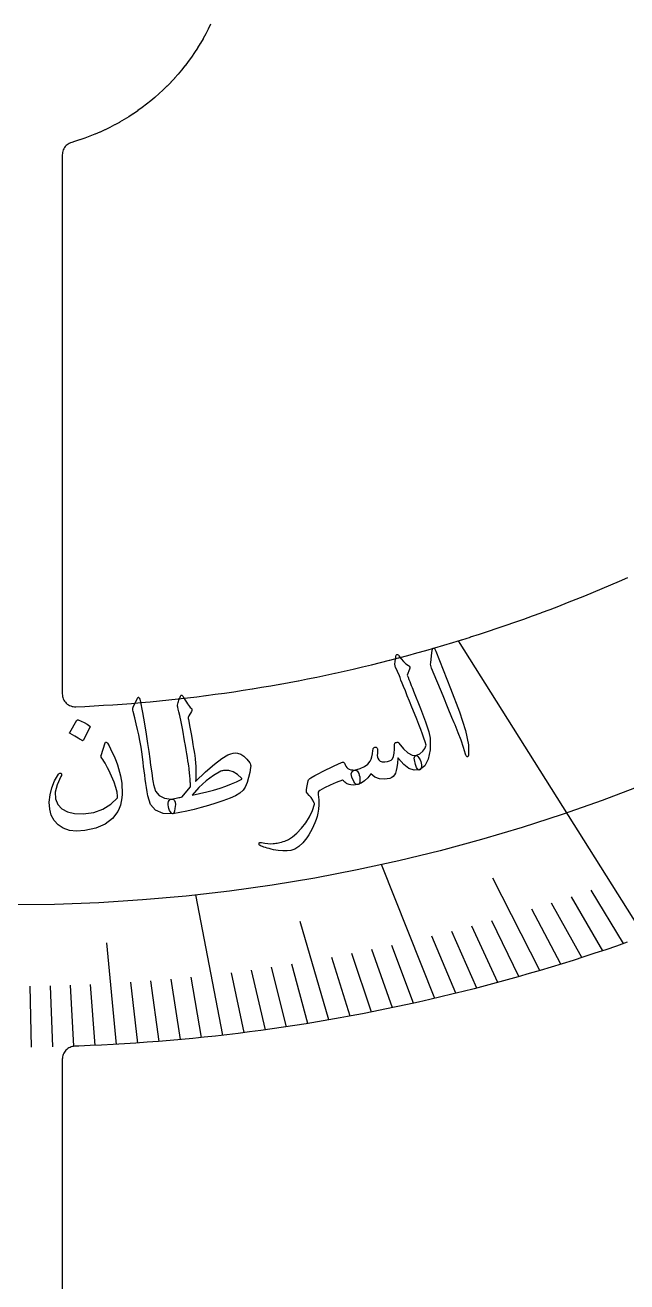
# Model space of a CAD drawing. Header units: millimetres. Extents: x -50 to 50, y -50 to 50.
# Drawn here: x 0.29 to 11.8, y -25.89 to -1.83 of the extents above; entities that cross this region are included whole.
import ezdxf

# ---------------------------------------------------------------- set-up
doc = ezdxf.new("R2010")
doc.units = ezdxf.units.MM
for name, color, linetype in [('CUT_INNER', 6, 'Continuous'), ('ENGRAVE', 7, 'Continuous'), ('ENGRAVE_FINE', 8, 'Continuous'), ('TEXT', 5, 'Continuous')]:
    doc.layers.add(name, color=color, linetype=linetype)

msp = doc.modelspace()

# ---------------------------------------------------------------- linework, layer by layer
at = {"layer": 'CUT_INNER'}
for points in [[(3.8374, -1.8167), (3.7931, -1.9076), (3.7917, -1.9103), (3.7451, -2.0001), (3.7437, -2.0028), (3.6949, -2.0914), (3.6934, -2.094), (3.6425, -2.1814), (3.6409, -2.1841), (3.5878, -2.2702), (3.5862, -2.2728), (3.531, -2.3575), (3.5293, -2.3601), (3.4721, -2.4435), (3.4704, -2.446), (3.4111, -2.5279), (3.4093, -2.5304), (3.3481, -2.6109), (3.3462, -2.6133), (3.283, -2.6923), (3.281, -2.6946), (3.2159, -2.772), (3.2139, -2.7744), (3.1469, -2.8501), (3.1448, -2.8524), (3.076, -2.9265), (3.0739, -2.9287), (3.0033, -3.0011), (3.0011, -3.0033), (2.9287, -3.0739), (2.9265, -3.076), (2.8524, -3.1448), (2.8501, -3.1469), (2.7744, -3.2139), (2.772, -3.2159), (2.6946, -3.281), (2.6923, -3.283), (2.6133, -3.3462), (2.6109, -3.3481), (2.5304, -3.4093), (2.5279, -3.4111), (2.446, -3.4704), (2.4435, -3.4721), (2.3601, -3.5293), (2.3575, -3.531), (2.2728, -3.5862), (2.2702, -3.5878), (2.1841, -3.6409), (2.1814, -3.6425), (2.094, -3.6934), (2.0914, -3.6949), (2.0028, -3.7437), (2.0001, -3.7451), (1.9103, -3.7917), (1.9076, -3.7931), (1.8167, -3.8374), (1.8139, -3.8388), (1.7219, -3.8809), (1.7191, -3.8821), (1.6262, -3.922), (1.6234, -3.9231), (1.5294, -3.9607), (1.5266, -3.9618), (1.4318, -3.997), (1.4289, -3.9981), (1.3333, -4.031), (1.3304, -4.0319), (1.2339, -4.0625), (1.231, -4.0634), (1.1794, -4.0783), (1.156, -4.0864), (1.1334, -4.0967), (1.1121, -4.1093), (1.092, -4.1238), (1.0736, -4.1403), (1.0568, -4.1586), (1.0419, -4.1784), (1.0291, -4.1995), (1.0184, -4.2219), (1.01, -4.2452), (1.0039, -4.2692), (1.0002, -4.2937), (0.999, -4.3184), (0.999, -14.6324), (1.0003, -14.6577), (1.0041, -14.6826), (1.0104, -14.7071), (1.0191, -14.7308), (1.0302, -14.7535), (1.0436, -14.7749), (1.059, -14.7949), (1.0763, -14.8132), (1.0955, -14.8297), (1.1161, -14.8442), (1.1382, -14.8565), (1.1614, -14.8666), (1.1854, -14.8742), (1.2101, -14.8794), (1.2352, -14.8821), (1.2605, -14.8822), (1.4312, -14.8743), (1.4327, -14.8742), (1.61, -14.865), (1.6115, -14.8649), (1.7888, -14.8546), (1.7903, -14.8545), (1.9674, -14.843), (1.969, -14.8429), (2.1461, -14.8304), (2.1476, -14.8303), (2.3246, -14.8167), (2.3261, -14.8166), (2.5031, -14.8019), (2.5046, -14.8018), (2.6814, -14.786), (2.6829, -14.7858), (2.8597, -14.769), (2.8612, -14.7688), (3.0378, -14.7509), (3.0393, -14.7507), (3.2158, -14.7317), (3.2174, -14.7315), (3.3938, -14.7114), (3.3953, -14.7113), (3.5715, -14.6901), (3.5731, -14.6899), (3.7492, -14.6676), (3.7507, -14.6674), (3.9267, -14.6441), (3.9282, -14.6438), (4.1041, -14.6194), (4.1056, -14.6192), (4.2813, -14.5937), (4.2828, -14.5935), (4.4583, -14.5669), (4.4598, -14.5666), (4.6352, -14.539), (4.6367, -14.5387), (4.8119, -14.51), (4.8134, -14.5097), (4.9884, -14.4799), (4.9899, -14.4797), (5.1648, -14.4488), (5.1663, -14.4485), (5.3409, -14.4165), (5.3424, -14.4163), (5.5168, -14.3832), (5.5183, -14.3829), (5.6926, -14.3488), (5.6941, -14.3485), (5.8681, -14.3134), (5.8696, -14.3131), (6.0434, -14.2768), (6.0449, -14.2765), (6.2184, -14.2392), (6.2199, -14.2389), (6.3933, -14.2005), (6.3948, -14.2002), (6.5679, -14.1608), (6.5694, -14.1604), (6.7422, -14.1199), (6.7437, -14.1196), (6.9163, -14.078), (6.9178, -14.0777), (7.0901, -14.035), (7.0916, -14.0347), (7.2637, -13.991), (7.2652, -13.9906), (7.437, -13.9459), (7.4385, -13.9455), (7.61, -13.8997), (7.6115, -13.8993), (7.7827, -13.8525), (7.7842, -13.8521), (7.9552, -13.8042), (7.9566, -13.8038), (8.1273, -13.7549), (8.1288, -13.7545), (8.2991, -13.7045), (8.3006, -13.7041), (8.4706, -13.6531), (8.4721, -13.6526), (8.6418, -13.6006), (8.6433, -13.6001), (8.8127, -13.547), (8.8142, -13.5465), (8.9832, -13.4924), (8.9847, -13.4919), (9.1534, -13.4368), (9.1549, -13.4363), (9.3233, -13.3801), (9.3247, -13.3796), (9.4928, -13.3223), (9.4942, -13.3218), (9.6619, -13.2636), (9.6634, -13.2631), (9.8307, -13.2038), (9.8322, -13.2033), (9.9991, -13.1429), (10.0006, -13.1424), (10.1672, -13.0811), (10.1686, -13.0805), (10.3348, -13.0182), (10.3363, -13.0176), (10.5021, -12.9542), (10.5035, -12.9537), (10.669, -12.8893), (10.6704, -12.8887), (10.8354, -12.8233), (10.8368, -12.8227), (11.0015, -12.7563), (11.0029, -12.7557), (11.1671, -12.6883), (11.1685, -12.6877), (11.3324, -12.6193), (11.3338, -12.6187), (11.4972, -12.5492), (11.4986, -12.5486), (11.6615, -12.4782), (11.6629, -12.4776), (11.8254, -12.4061)], [(11.8134, -19.3903), (11.6066, -19.4622), (11.3994, -19.5327), (11.1918, -19.602), (10.9837, -19.6701), (10.7752, -19.7368), (10.5663, -19.8023), (10.3571, -19.8665), (10.1474, -19.9294), (9.9373, -19.991), (9.7269, -20.0514), (9.5161, -20.1104), (9.3049, -20.1681), (9.0934, -20.2246), (8.8816, -20.2797), (8.6694, -20.3336), (8.4569, -20.3861), (8.2441, -20.4374), (8.0309, -20.4873), (7.8175, -20.5359), (7.6038, -20.5832), (7.3897, -20.6292), (7.1754, -20.6739), (6.9609, -20.7173), (6.7461, -20.7593), (6.531, -20.8001), (6.3156, -20.8395), (6.1001, -20.8776), (5.8843, -20.9143), (5.6682, -20.9498), (5.452, -20.9839), (5.2356, -21.0167), (5.0189, -21.0481), (4.8021, -21.0783), (4.5851, -21.1071), (4.3679, -21.1345), (4.1506, -21.1607), (3.9331, -21.1855), (3.7154, -21.2089), (3.4977, -21.2311), (3.2797, -21.2519), (3.0617, -21.2713), (2.8435, -21.2894), (2.6253, -21.3062), (2.4069, -21.3217), (2.1885, -21.3358), (1.9699, -21.3485), (1.7513, -21.3599), (1.5326, -21.37), (1.3139, -21.3787), (1.2405, -21.3812), (1.2166, -21.3832), (1.193, -21.3874), (1.1699, -21.3939), (1.1475, -21.4026), (1.1261, -21.4134), (1.1057, -21.4262), (1.0868, -21.4409), (1.0693, -21.4573), (1.0534, -21.4754), (1.0394, -21.4948), (1.0273, -21.5156), (1.0172, -21.5374), (1.0093, -21.56), (1.0036, -21.5833), (1.0002, -21.6071), (0.999, -21.6311), (0.999, -31.4152)]]:
    msp.add_lwpolyline(points, dxfattribs=at)
at = {"layer": 'ENGRAVE'}
for points in [[(12.1415, -19.2734), (8.5799, -13.6197)], [(8.1274, -20.4649), (7.1087, -17.8997)], [(4.073, -21.1697), (3.5561, -18.4832)]]:
    msp.add_lwpolyline(points, dxfattribs=at)
msp.add_circle((0, 14.2735), 32.9492, dxfattribs=at)
at = {"layer": 'ENGRAVE_FINE'}
for points in [[(10.1411, -19.9313), (9.2419, -18.164)], [(11.3432, -19.5516), (10.744, -18.5189)], [(11.7427, -19.415), (11.1239, -18.392)], [(10.5424, -19.8097), (9.9829, -18.7585)], [(10.9431, -19.6832), (10.3637, -18.6411)], [(6.1037, -20.8769), (5.5534, -18.9946)], [(9.7393, -20.0478), (9.2203, -18.9795)], [(8.9343, -20.2662), (8.4563, -19.1819)], [(9.337, -20.1595), (8.8385, -19.083)], [(2.0376, -21.3447), (1.8523, -19.404)], [(7.7234, -20.5569), (7.308, -19.4514)], [(8.531, -20.3679), (8.0738, -19.2763)], [(6.5091, -20.8041), (6.1575, -19.6803)], [(6.9142, -20.7265), (6.5412, -19.6085)], [(7.319, -20.6441), (6.9247, -19.5322)], [(4.886, -21.0668), (4.6208, -19.9233)], [(5.2921, -21.0082), (5.0052, -19.8692)], [(5.6981, -20.945), (5.3895, -19.8106)], [(1.6302, -21.3657), (1.5412, -20.1997)], [(2.4449, -21.3191), (2.3116, -20.1566)], [(2.8521, -21.2888), (2.6967, -20.1286)], [(3.2592, -21.2538), (3.0817, -20.0962)], [(3.6662, -21.2141), (3.4667, -20.0595)], [(4.4796, -21.1206), (4.2362, -19.9731)], [(0.4076, -21.4006), (0.3853, -20.232)], [(0.8152, -21.3936), (0.7707, -20.2255)], [(1.2227, -21.382), (1.156, -20.2147)]]:
    msp.add_lwpolyline(points, dxfattribs=at)
at = {"layer": 'TEXT'}
for points in [[(7.3652, -14.0697), (7.3718, -14.015), (7.3767, -13.9717), (7.3799, -13.9398), (7.3815, -13.9193), (7.3834, -13.9061), (7.3876, -13.8958), (7.3942, -13.8886), (7.4031, -13.8844), (7.4142, -13.8836), (7.4245, -13.8869), (7.434, -13.8946), (7.4427, -13.9065), (7.4839, -13.9653), (7.5282, -14.0163), (7.5755, -14.0596), (7.6259, -14.095), (7.6405, -14.1068), (7.6481, -14.1224), (7.6485, -14.1421), (7.6418, -14.1656), (7.6029, -14.2768), (7.6185, -14.3178), (7.6339, -14.358), (7.6492, -14.3974), (7.6642, -14.4361), (7.679, -14.474), (7.6937, -14.5111), (7.7081, -14.5475), (7.7224, -14.5832), (7.8547, -14.9128), (7.9518, -15.1722), (8.0128, -15.3616), (8.0376, -15.481), (8.0374, -15.7098), (8.0039, -15.8877), (7.937, -16.0143), (7.8372, -16.0896), (7.8341, -16.0904), (7.831, -16.0912), (7.8279, -16.092), (7.8248, -16.0928), (7.802, -16.0804), (7.7801, -16.0443), (7.7592, -15.9844), (7.7392, -15.9007), (7.7341, -15.8692), (7.737, -15.8445), (7.7478, -15.8267), (7.7665, -15.8158), (7.8404, -15.7802), (7.8979, -15.7353), (7.9389, -15.6812), (7.9634, -15.618), (7.9439, -15.5551), (7.92, -15.4841), (7.8917, -15.4048), (7.859, -15.3174), (7.8223, -15.2221), (7.7819, -15.1192), (7.7378, -15.0088), (7.69, -14.8909), (7.6441, -14.7746), (7.6026, -14.6702), (7.5655, -14.5776), (7.5327, -14.4969), (7.5047, -14.4279), (7.4817, -14.3706), (7.4637, -14.3249), (7.4508, -14.2909), (7.3766, -14.1252), (7.3712, -14.1083), (7.3675, -14.0935), (7.3655, -14.0806), (7.3652, -14.0697)], [(8.0718, -13.8439), (8.0832, -13.7802), (8.0995, -13.7542), (8.1209, -13.766), (8.1475, -13.8156), (8.4297, -14.5352), (8.6032, -14.9766), (8.719, -15.336), (8.7757, -15.6137), (8.7726, -15.8098), (8.7667, -15.8274), (8.76, -15.838), (8.7524, -15.8414), (8.7441, -15.8377), (8.7361, -15.8304), (8.7289, -15.82), (8.7225, -15.8065), (8.7169, -15.79), (8.679, -15.6593), (8.6327, -15.5224), (8.5782, -15.3794), (8.5154, -15.2301), (8.4998, -15.1908), (8.4565, -15.0852), (8.3858, -14.9131), (8.2878, -14.6743), (8.0675, -14.1458), (8.0577, -14.1171), (8.0516, -14.0899), (8.0489, -14.0641), (8.0498, -14.0397)], [(3.2624, -14.677), (3.2685, -14.6682), (3.2742, -14.6622), (3.2794, -14.659), (3.2842, -14.6587), (3.2903, -14.6608), (3.2962, -14.6652), (3.302, -14.6721), (3.3078, -14.6813), (3.3314, -14.7213), (3.3537, -14.7583), (3.3748, -14.7922), (3.3947, -14.8231), (3.4135, -14.8506), (3.4312, -14.8742), (3.448, -14.894), (3.4637, -14.9099), (3.4755, -14.9231), (3.4807, -14.9379), (3.4792, -14.9543), (3.4712, -14.9723), (3.4205, -15.0573), (3.4144, -15.0717), (3.4111, -15.0877), (3.4107, -15.1053), (3.4132, -15.1246), (3.4401, -15.2708), (3.4635, -15.3995), (3.4834, -15.5109), (3.4998, -15.6048), (3.5129, -15.6816), (3.5228, -15.7413), (3.5296, -15.784), (3.5332, -15.8097), (3.5414, -15.8859), (3.5479, -15.9583), (3.5525, -16.0269), (3.5553, -16.0918), (3.5565, -16.153), (3.5562, -16.2104), (3.5544, -16.2639), (3.5512, -16.3137), (3.7433, -16.1262), (3.9097, -15.9785), (4.0514, -15.8711), (4.1693, -15.8043), (4.2229, -15.7833), (4.2718, -15.7709), (4.316, -15.7669), (4.3556, -15.7715), (4.4137, -15.792), (4.4715, -15.8291), (4.5293, -15.8829), (4.587, -15.9532), (4.5969, -15.9706), (4.6031, -15.9913), (4.6053, -16.0154), (4.6038, -16.0428), (4.5874, -16.143), (4.5643, -16.2394), (4.5345, -16.332), (4.4978, -16.4208), (4.458, -16.4802), (4.3973, -16.5353), (4.3158, -16.5861), (4.2134, -16.6324), (4.0743, -16.6828), (3.9356, -16.7295), (3.7971, -16.7726), (3.6589, -16.812), (3.5213, -16.8476), (3.3845, -16.8791), (3.2486, -16.9065), (3.1135, -16.9298), (3.0977, -16.927), (3.0823, -16.9155), (3.0673, -16.8953), (3.0526, -16.8664), (3.0387, -16.8304), (3.0296, -16.7952), (3.0254, -16.7607), (3.0261, -16.7269), (3.0322, -16.6969), (3.0441, -16.6738), (3.0618, -16.6577), (3.0854, -16.6484), (3.1175, -16.6434), (3.1478, -16.6382), (3.1762, -16.6327), (3.2028, -16.627), (3.2277, -16.6215), (3.2508, -16.6165), (3.2721, -16.6121), (3.2917, -16.6082), (3.4493, -16.4203), (3.45, -16.4128), (3.4505, -16.4031), (3.4508, -16.3913), (3.4508, -16.3774), (3.4506, -16.3613), (3.4501, -16.3431), (3.4494, -16.3227), (3.4484, -16.3002), (3.4471, -16.2758), (3.4451, -16.2496), (3.4426, -16.2217), (3.4394, -16.1921), (3.4359, -16.161), (3.4322, -16.1285), (3.4284, -16.0947), (3.4244, -16.0594), (3.4195, -16.0197), (3.413, -15.9722), (3.4048, -15.917), (3.395, -15.8541), (3.3836, -15.7838), (3.3706, -15.7066), (3.3562, -15.6225), (3.3402, -15.5314), (3.3043, -15.3293), (3.2745, -15.1696), (3.2507, -15.0523), (3.2327, -14.9775), (3.2197, -14.9295), (3.2106, -14.893), (3.2054, -14.8679), (3.2041, -14.8542), (3.2102, -14.8274), (3.2167, -14.8022), (3.2236, -14.7785), (3.2308, -14.7564), (3.2383, -14.7354), (3.2461, -14.7152), (3.2541, -14.6957), (3.2624, -14.677)], [(2.4392, -14.7201), (2.4442, -14.7102), (2.449, -14.7035), (2.4537, -14.6999), (2.4584, -14.6995), (2.4657, -14.7031), (2.4731, -14.7149), (2.4804, -14.7349), (2.4877, -14.7633), (2.5324, -14.995), (2.5714, -15.2094), (2.6046, -15.4066), (2.6319, -15.5865), (2.6529, -15.7406), (2.672, -15.8787), (2.6892, -16.0008), (2.7044, -16.1069), (2.7174, -16.197), (2.728, -16.2712), (2.7363, -16.3294), (2.7421, -16.3716), (2.7814, -16.4963), (2.8517, -16.5841), (2.9531, -16.6349), (3.0854, -16.6484), (3.1225, -16.6542), (3.1478, -16.6737), (3.1614, -16.7071), (3.1632, -16.7543), (3.1558, -16.8296), (3.1451, -16.884), (3.131, -16.9174), (3.1135, -16.9298), (2.9268, -16.9238), (2.7846, -16.8647), (2.6873, -16.753), (2.6346, -16.5892), (2.6218, -16.5098), (2.6095, -16.4301), (2.5979, -16.3502), (2.5869, -16.27), (2.5763, -16.1896), (2.5659, -16.109), (2.5556, -16.0282), (2.5456, -15.9472), (2.5268, -15.7926), (2.507, -15.6536), (2.4863, -15.5303), (2.4648, -15.4226), (2.4414, -15.3195), (2.4153, -15.2096), (2.3865, -15.093), (2.355, -14.9698), (2.3504, -14.9475), (2.3493, -14.9269), (2.3517, -14.908), (2.3577, -14.8908)], [(1.2803, -15.1403), (1.2839, -15.1362), (1.2891, -15.1336), (1.2958, -15.1325), (1.3041, -15.1329), (1.3636, -15.155), (1.4201, -15.1826), (1.4735, -15.2158), (1.524, -15.2545), (1.5291, -15.2605), (1.5315, -15.2667), (1.5312, -15.273), (1.5283, -15.2795), (1.3977, -15.525), (1.3926, -15.5309), (1.3858, -15.5326), (1.3773, -15.5301), (1.3671, -15.5233), (1.3583, -15.5174), (1.3444, -15.5086), (1.3254, -15.4968), (1.3013, -15.4822), (1.2718, -15.4646), (1.2366, -15.4441), (1.1955, -15.4206), (1.1488, -15.3941), (1.1425, -15.3896), (1.1393, -15.3851), (1.1391, -15.3803), (1.142, -15.3755)], [(1.865, -15.5812), (1.8939, -15.6325), (1.9223, -15.6862), (1.9501, -15.7423), (1.9774, -15.8007), (2.0038, -15.862), (2.029, -15.9264), (2.053, -15.9941), (2.0757, -16.0649), (2.0959, -16.1357), (2.1127, -16.2061), (2.126, -16.2761), (2.1357, -16.3458), (2.142, -16.4154), (2.1447, -16.485), (2.1438, -16.5546), (2.1393, -16.6243), (2.1289, -16.6979), (2.1125, -16.7663), (2.0901, -16.8296), (2.0617, -16.8878), (1.9601, -17.0225), (1.8209, -17.1286), (1.6443, -17.2058), (1.4304, -17.2534), (1.2744, -17.2638), (1.1368, -17.2489), (1.0179, -17.2087), (0.9179, -17.1436), (0.8419, -17.0581), (0.7888, -16.957), (0.7582, -16.8403), (0.75, -16.7081), (0.7645, -16.5675), (0.799, -16.4318), (0.8532, -16.3011), (0.9269, -16.1752), (0.9387, -16.1607), (0.9503, -16.1525), (0.9617, -16.1505), (0.9729, -16.1549), (0.9835, -16.1644), (0.9869, -16.178), (0.983, -16.1958), (0.9718, -16.2178), (0.8993, -16.3758), (0.865, -16.5173), (0.8693, -16.6423), (0.9127, -16.7509), (0.9894, -16.8365), (1.0962, -16.8958), (1.2331, -16.9284), (1.3999, -16.934), (1.5998, -16.9049), (1.7757, -16.8433), (1.9271, -16.7495), (2.0537, -16.6238), (2.0562, -16.6195), (2.0578, -16.6133), (2.0584, -16.6052), (2.0581, -16.5952), (2.0484, -16.5169), (2.0256, -16.4265), (1.9901, -16.324), (1.9418, -16.2092), (1.9151, -16.1516), (1.8895, -16.098), (1.8651, -16.0484), (1.8417, -16.0029), (1.8193, -15.9617), (1.7975, -15.9249), (1.7765, -15.8926), (1.7561, -15.8648), (1.7464, -15.8502), (1.7406, -15.8366), (1.7387, -15.8239), (1.7407, -15.8122), (1.8187, -15.5746), (1.8265, -15.5606), (1.8368, -15.557), (1.8496, -15.5639), (1.865, -15.5812)], [(6.5936, -16.0944), (6.6995, -16.0648), (6.7848, -16.0265), (6.8494, -15.9798), (6.8933, -15.9247), (6.9099, -15.8856), (6.9236, -15.8379), (6.9345, -15.7816), (6.9425, -15.7167), (6.9464, -15.697), (6.9521, -15.6814), (6.9594, -15.6698), (6.9686, -15.6623), (6.9809, -15.6566), (6.9927, -15.655), (7.0037, -15.6577), (7.0142, -15.6645), (7.0245, -15.6758), (7.0314, -15.6895), (7.0348, -15.7057), (7.0347, -15.7243), (7.0296, -15.7732), (7.0281, -15.8137), (7.0303, -15.8457), (7.0362, -15.8691), (7.0544, -15.9001), (7.0827, -15.922), (7.121, -15.9345), (7.1694, -15.9378), (7.2211, -15.9324), (7.263, -15.9203), (7.2952, -15.9016), (7.3176, -15.8764), (7.3369, -15.8319), (7.3504, -15.7706), (7.3581, -15.6925), (7.3599, -15.5976), (7.3608, -15.586), (7.3668, -15.5765), (7.3776, -15.5689), (7.3934, -15.5634), (7.4091, -15.5611), (7.4224, -15.5627), (7.4334, -15.568), (7.4422, -15.5772), (7.5292, -15.6884), (7.6129, -15.7651), (7.6931, -15.8073), (7.7696, -15.815), (7.7874, -15.8181), (7.8062, -15.8331), (7.8261, -15.86), (7.8471, -15.8988), (7.8599, -15.9306), (7.8686, -15.9622), (7.873, -15.9937), (7.8734, -16.0251), (7.8705, -16.05), (7.8641, -16.0689), (7.854, -16.0818), (7.8403, -16.0888), (7.7359, -16.0955), (7.6336, -16.0613), (7.5338, -15.986), (7.4367, -15.8699), (7.4318, -15.8638), (7.4276, -15.8624), (7.4241, -15.8657), (7.4213, -15.8737), (7.4146, -15.9649), (7.4045, -16.042), (7.3913, -16.1048), (7.375, -16.1535), (7.3557, -16.1882), (7.3318, -16.2164), (7.3034, -16.238), (7.2705, -16.2529), (7.1665, -16.2704), (7.0704, -16.262), (6.9825, -16.2276), (6.9029, -16.1674), (6.8451, -16.2428), (6.7842, -16.3019), (6.7203, -16.3445), (6.6536, -16.3708), (6.6349, -16.3704), (6.6163, -16.3612), (6.5978, -16.343), (6.5796, -16.316), (6.5391, -16.2291), (6.528, -16.1632), (6.5462, -16.1183), (6.5936, -16.0944)], [(4.0996, -16.0992), (4.084, -16.1019), (4.0681, -16.1058), (4.0521, -16.111), (4.0357, -16.1173), (3.8909, -16.1974), (3.7507, -16.3002), (3.6147, -16.4259), (3.4826, -16.5746), (3.6284, -16.544), (3.7662, -16.5112), (3.8961, -16.4764), (4.0179, -16.4397), (4.1318, -16.401), (4.2376, -16.3602), (4.3354, -16.3174), (4.4251, -16.2726), (4.4333, -16.2676), (4.4371, -16.2621), (4.4364, -16.2561), (4.4313, -16.2495), (4.3526, -16.1771), (4.2711, -16.1279), (4.1869, -16.102), (4.0996, -16.0992)], [(6.6598, -16.3694), (6.6103, -16.3779), (6.5649, -16.381), (6.5237, -16.3788), (6.4867, -16.3712), (6.4698, -16.3659), (6.4535, -16.3589), (6.4379, -16.3502), (6.423, -16.3397), (6.4083, -16.3279), (6.3938, -16.3153), (6.3793, -16.3019), (6.3648, -16.2876), (6.2384, -16.3337), (6.1236, -16.3817), (6.0204, -16.4318), (5.9288, -16.484), (5.9104, -16.4993), (5.8986, -16.5178), (5.8936, -16.5394), (5.8952, -16.564), (5.9063, -16.6645), (5.9092, -16.7573), (5.904, -16.8424), (5.8907, -16.9199), (5.8745, -16.9815), (5.8555, -17.0424), (5.8335, -17.1026), (5.8085, -17.1622), (5.7806, -17.2208), (5.7497, -17.2784), (5.7157, -17.3349), (5.6787, -17.3902), (5.604, -17.4859), (5.5286, -17.5579), (5.4526, -17.6063), (5.3762, -17.631), (5.3004, -17.6395), (5.2195, -17.6403), (5.1338, -17.6333), (5.0431, -17.6185), (4.9984, -17.6084), (4.9574, -17.5982), (4.9202, -17.5879), (4.8868, -17.5777), (4.8569, -17.5677), (4.8305, -17.5581), (4.8076, -17.5489), (4.788, -17.5403), (4.7758, -17.5322), (4.7679, -17.5226), (4.7644, -17.5116), (4.7652, -17.4992), (4.7702, -17.4883), (4.7792, -17.482), (4.7922, -17.4803), (4.8092, -17.483), (4.876, -17.4953), (4.9359, -17.5026), (4.9888, -17.5048), (5.0347, -17.5022), (5.0583, -17.4996), (5.0832, -17.496), (5.1094, -17.4914), (5.1369, -17.4858), (5.1656, -17.4791), (5.1957, -17.4715), (5.227, -17.4627), (5.2596, -17.453), (5.3269, -17.4226), (5.4023, -17.3716), (5.4855, -17.2999), (5.5762, -17.2074), (5.6626, -17.1014), (5.7329, -16.9892), (5.787, -16.871), (5.8252, -16.7468), (5.8267, -16.7417), (5.8266, -16.7369), (5.8249, -16.7324), (5.8217, -16.7283), (5.7926, -16.6714), (5.7608, -16.6214), (5.7263, -16.5783), (5.6891, -16.542), (5.6758, -16.5165), (5.6738, -16.4682), (5.6829, -16.397), (5.7031, -16.3029), (5.7106, -16.284), (5.7215, -16.2675), (5.7356, -16.2537), (5.7531, -16.2424), (5.8301, -16.2012), (5.906, -16.1612), (5.9809, -16.1223), (6.0546, -16.0847), (6.1277, -16.0484), (6.2005, -16.0136), (6.2732, -15.9801), (6.3456, -15.9482), (6.3634, -15.9424), (6.3784, -15.9429), (6.3906, -15.9495), (6.4002, -15.9623), (6.4132, -15.9933), (6.4287, -16.0205), (6.4466, -16.044), (6.467, -16.0638), (6.4913, -16.0779), (6.5215, -16.0875), (6.5577, -16.0925), (6.5998, -16.0931), (6.6213, -16.097), (6.6406, -16.1091), (6.6576, -16.1293), (6.6724, -16.1576), (6.6841, -16.1904), (6.6919, -16.2241), (6.6958, -16.2586), (6.6958, -16.294), (6.6918, -16.3244), (6.6845, -16.3472), (6.6738, -16.3621), (6.6598, -16.3694)]]:
    msp.add_lwpolyline(points, close=True, dxfattribs=at)

doc.saveas('drawing.dxf')
